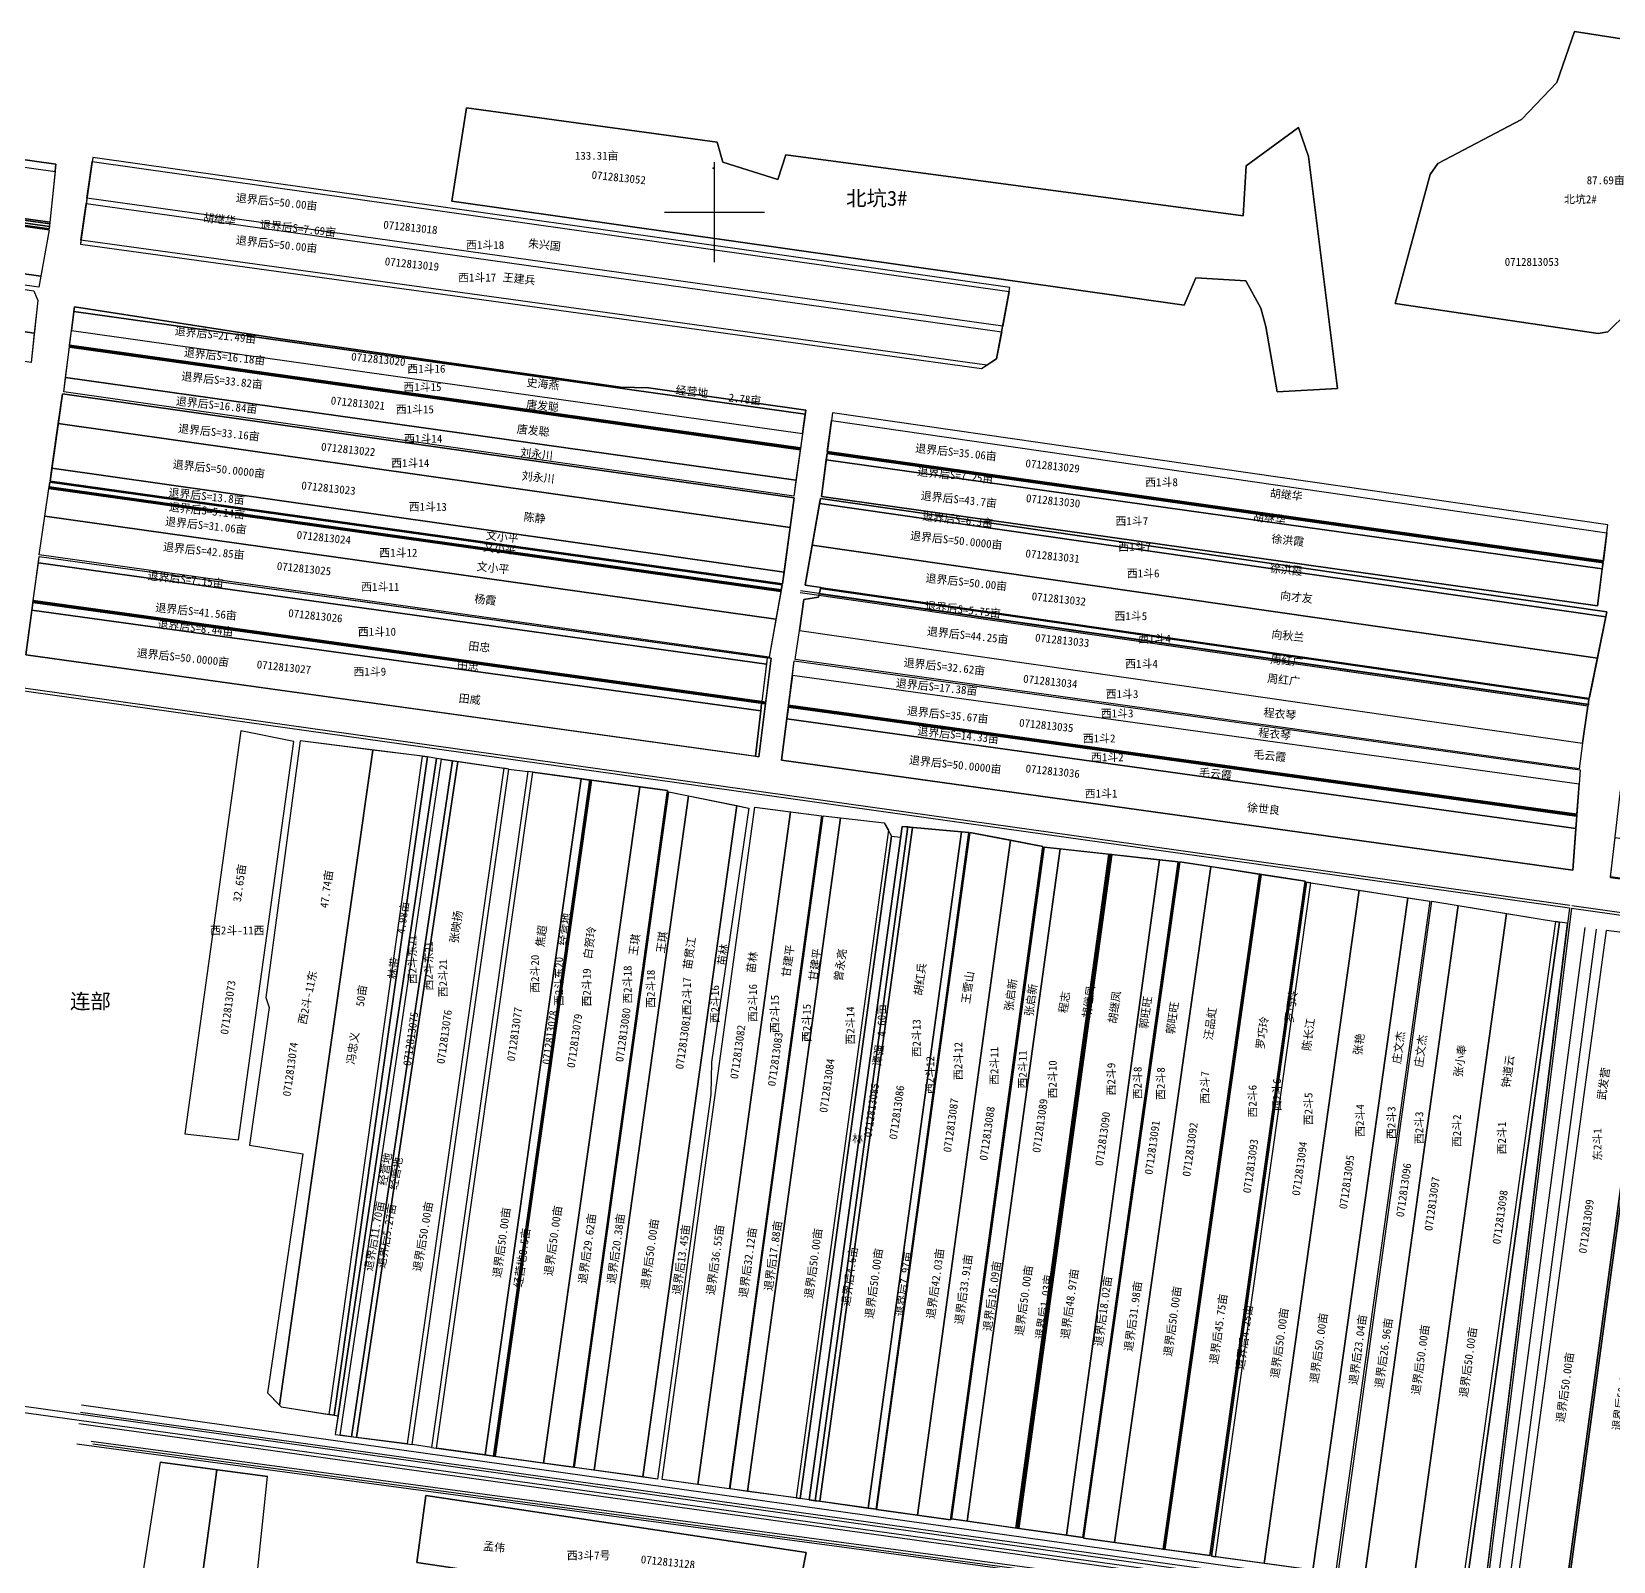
# Model space of a CAD drawing. Extents: x 543653 to 548975, y 4994564 to 5000110.
# Drawn here: x 545317 to 546898, y 4996652 to 4998180 of the extents above; entities that cross this region are included whole.
import ezdxf
from ezdxf.enums import TextEntityAlignment as Align

# ---------------------------------------------------------------- set-up
doc = ezdxf.new("R2010")
doc.units = 0
doc.header["$LTSCALE"] = 10
doc.header["$PDSIZE"] = 0.2
doc.layers.get('0').update_dxf_attribs({"linetype": 'CONTINUOUS'})
for name, color, linetype in [('2019-4-5', 7, 'CONTINUOUS'), ('2020.3.30画地', 7, 'CONTINUOUS'), ('2021', 7, 'CONTINUOUS'), ('2022年', 5, 'CONTINUOUS'), ('TK', 7, 'CONTINUOUS'), ('ZDH', 1, 'CONTINUOUS'), ('出水桩', 2, 'CONTINUOUS'), ('地块名称', 7, 'CONTINUOUS'), ('地物扣减', 3, 'CONTINUOUS'), ('地籍号', 1, 'CONTINUOUS'), ('测地框', 7, 'CONTINUOUS'), ('经营地', 6, 'CONTINUOUS'), ('路林渠', 7, 'CONTINUOUS'), ('身份地', 1, 'CONTINUOUS'), ('退界后面积', 1, 'CONTINUOUS'), ('遮阴地地块', 5, 'CONTINUOUS'), ('长期合同', 6, 'CONTINUOUS')]:
    doc.layers.add(name, color=color, linetype=linetype)
doc.layers.add('承包户', color=7, linetype='CONTINUOUS', plot=False)
doc.styles.add('宋体', font='')
doc.styles.get('宋体').set_extended_font_data('SimSun')

msp = doc.modelspace()

# ---------------------------------------------------------------- linework, layer by layer
at = {"color": 1, "linetype": 'Continuous', "flags": 128}
msp.add_lwpolyline([(546097.7, 4997667.5), (546882.6, 4997554.4), (546874.5, 4997515.1), (546874.4, 4997514.6), (546874, 4997513.8), (546873.9, 4997513.2), (546105.9, 4997623.7), (546106.2, 4997625), (546090.5, 4997627.3), (546090.6, 4997627.8)], close=True, dxfattribs=at)
at = {"layer": '2019-4-5', "color": 3, "linetype": 'Continuous', "flags": 128}
for points in [[(544668.7, 4997976.4), (545320, 4997879.2), (545316.9, 4997849.8), (544667.2, 4997946.8), (544665.8, 4997951.5)], [(545351.3, 4997835), (546081.4, 4997732.3), (546079.2, 4997716.4), (545349.5, 4997820.7)], [(545348.2, 4997818.5), (546079.5, 4997714.7), (546075.5, 4997685), (545344.1, 4997788.8)], [(545344.1, 4997788.8), (546075.5, 4997685), (546069.6, 4997640.3), (545337.8, 4997744.2)]]:
    msp.add_lwpolyline(points, close=True, dxfattribs=at)
at = {"layer": '2020.3.30画地', "color": 1, "linetype": 'Continuous', "flags": 128}
for points in [[(545933.9, 4997824.6), (545906, 4997825.1), (545566.2, 4997873.7), (545360.3, 4997905.6), (545359.7, 4997901), (546090.7, 4997798.3), (546091.3, 4997802.4)], [(545359.7, 4997901), (545357.3, 4997881.8), (546088, 4997779), (546090.7, 4997798.3)], [(545553.3, 4996736.7), (545446, 4996751.2), (545426.4, 4996625.5), (545369.6, 4996632), (545346.1, 4996481.1), (545388.5, 4996473.1), (545391.1, 4996360.3), (545444.5, 4996351.9), (545515.3, 4996340.7), (545612.2, 4996325.4), (545646.7, 4996577.7), (545549.9, 4996588.9), (545538.2, 4996594), (545538.1, 4996594)], [(545502.7, 4996743.5), (545446, 4996751.2), (545426.4, 4996625.5), (545369.6, 4996632), (545346.1, 4996481.1), (545388.5, 4996473.1), (545391.1, 4996360.3), (545449, 4996351.2)], [(545646.7, 4996577.7), (545549.9, 4996588.9), (545538.2, 4996594), (545538.1, 4996594), (545553.3, 4996736.7), (545502.7, 4996743.5), (545449, 4996351.2), (545515.3, 4996340.7), (545612.2, 4996325.4)]]:
    msp.add_lwpolyline(points, close=True, dxfattribs=at)
at = {"layer": '2020.3.30画地', "color": 3, "linetype": 'Continuous', "flags": 128}
for points in [[(545708.2, 4997456.4), (545658.4, 4997462.7), (545565.3, 4996808), (545566.9, 4996806.4), (545614.7, 4996798.8)], [(545925.4, 4997425.9), (545952.9, 4997422.2), (545859, 4996746), (545829.2, 4996750.2)]]:
    msp.add_lwpolyline(points, close=True, dxfattribs=at)
for points, elevation in [([(545954.5, 4997420.9), (545974.1, 4997416.9), (545879.8, 4996743.1), (545860.1, 4996745.9)], 279.7), ([(546596, 4997330.1), (546644.5, 4997322.6), (546549.5, 4996649.9), (546500.9, 4996656.5)], 279.4)]:
    msp.add_lwpolyline(points, close=True, dxfattribs=dict(at, elevation=elevation))
at = {"layer": '2020.3.30画地', "color": 1, "linetype": 'Continuous', "flags": 128}
for points in [[(545446, 4996751.2), (545426.4, 4996625.5)], [(545446, 4996751.2), (545426.4, 4996625.5)], [(545446, 4996751.2), (545553.3, 4996736.7)]]:
    msp.add_lwpolyline(points, dxfattribs=at)
at = {"layer": '2021', "color": 5, "linetype": 'Continuous', "flags": 128}
msp.add_lwpolyline([(546197.9, 4997385.4), (546193.4, 4997385.8), (546100.7, 4996712.6), (546105.2, 4996712)], close=True, dxfattribs=at)
at = {"layer": '2021', "color": 1, "linetype": 'Continuous', "flags": 128}
for points in [[(546444.9, 4997353.1), (546463.6, 4997351.1), (546368.1, 4996675.8), (546351.8, 4996678.2)], [(546465.2, 4997351.1), (546496.1, 4997346.3), (546399.9, 4996671), (546369, 4996675.3)]]:
    msp.add_lwpolyline(points, close=True, dxfattribs=at)
at = {"layer": '2021', "color": 1, "linetype": 'Continuous', "elevation": 278.9, "flags": 128}
msp.add_lwpolyline([(546791.8, 4997299.4), (546840.6, 4997291.4), (546746.6, 4996620.8), (546698.3, 4996628.3)], close=True, dxfattribs=at)
at = {"layer": '2022年', "color": 4, "linetype": 'Continuous', "flags": 128}
for points in [[(546077.9, 4997537.3), (546074.1, 4997507.6), (546862, 4997398.6), (546864.2, 4997428.5)], [(546073.9, 4997505.6), (546072.4, 4997494), (546861, 4997384.3), (546861.9, 4997396.6)], [(545877, 4997432.5), (545925.4, 4997425.9), (545829.2, 4996750.2), (545780.9, 4996756.9)], [(546900.2, 4997375.2), (547735.4, 4997260), (547730.6, 4997220.7), (546895.7, 4997335.9)], [(546546.4, 4997338.4), (546590.3, 4997331.6), (546495, 4996657.8), (546450.3, 4996664)], [(546596, 4997330.1), (546591.9, 4997330.7), (546496.8, 4996657.1), (546500.9, 4996656.5)]]:
    msp.add_lwpolyline(points, close=True, dxfattribs=at)
at = {"layer": 'TK', "color": 7, "linetype": 'Continuous'}
for p, q in [((546000, 4997950), (546000, 4998050)), ((545950, 4998000), (546050, 4998000))]:
    msp.add_line(p, q, dxfattribs=at)
at = {"layer": 'ZDH', "color": 7, "linetype": 'Continuous'}
msp.add_point((545998.7, 4998044.1), dxfattribs=at)
at = {"layer": '出水桩', "color": 2, "linetype": 'Continuous'}
for p, q in [((546873.8, 4997506.4), (546085.6, 4997619.8)), ((546874.2, 4997508.2), (546086, 4997621.6))]:
    msp.add_line(p, q, dxfattribs=at)
at = {"layer": '出水桩', "color": 2, "linetype": 'Continuous', "flags": 128}
for points in [[(544683, 4998080.3), (544682.6, 4998077.5), (545335.2, 4997985.7), (545335.5, 4997988.4)], [(545355.3, 4997866.3), (545355.2, 4997865.3), (546085.7, 4997762.6), (546085.8, 4997763.6)], [(545355.4, 4997867.3), (545355.3, 4997866.3), (546085.8, 4997763.6), (546086, 4997764.6)], [(546112.7, 4997759.8), (546112.6, 4997758.8), (546888.2, 4997649.8), (546888.3, 4997650.7)], [(546112.8, 4997760.8), (546112.7, 4997759.8), (546888.3, 4997650.7), (546888.5, 4997651.7)], [(546074, 4997506.6), (546073.9, 4997505.6), (546861.9, 4997396.6), (546861.9, 4997397.6)], [(546074.1, 4997507.6), (546074, 4997506.6), (546861.9, 4997397.6), (546862, 4997398.6)], [(545876, 4997432.6), (545875, 4997432.7), (545778.9, 4996757.2), (545779.9, 4996757.1)], [(545877, 4997432.5), (545876, 4997432.6), (545779.9, 4996757.1), (545780.9, 4996756.9)], [(546396.2, 4997358.4), (546395.2, 4997358.6), (546302.3, 4996685.2), (546303.3, 4996685)], [(546397.2, 4997358.3), (546396.2, 4997358.4), (546303.3, 4996685), (546304.3, 4996684.9)], [(546545.4, 4997338.6), (546544.4, 4997338.7), (546448.3, 4996664.3), (546449.3, 4996664.2)], [(546546.4, 4997338.4), (546545.4, 4997338.6), (546449.3, 4996664.2), (546450.3, 4996664)], [(546895.7, 4997335.9), (546895.6, 4997335.4), (547730.6, 4997220.2), (547730.6, 4997220.7)], [(546942, 4997276.1), (546940.1, 4997276.3), (546848.7, 4996605.4), (546850.7, 4996605.1)]]:
    msp.add_lwpolyline(points, close=True, dxfattribs=at)
for points, elevation in [([(544682.6, 4998077.5), (545335.2, 4997985.7)], 279.9), ([(544683, 4998080.3), (545335.5, 4997988.4)], 279.9), ([(545875, 4997432.8), (545778.9, 4996757.2)], 279.6), ([(545876, 4997432.6), (545779.9, 4996757.1)], 279.6), ([(545877, 4997432.5), (545780.9, 4996756.9)], 279.6), ([(546395.2, 4997358.6), (546302.3, 4996685.2)], 279.3), ([(546396.2, 4997358.4), (546303.3, 4996685)], 279.3), ([(546397.2, 4997358.3), (546304.3, 4996684.9)], 279.3), ([(546544.4, 4997338.7), (546448.3, 4996664.3)], 279.3), ([(546545.4, 4997338.6), (546449.3, 4996664.2)], 279.3), ([(546546.4, 4997338.4), (546450.3, 4996664)], 279.3), ([(546940.1, 4997276.3), (546848.7, 4996605.4)], 279.1), ([(546942, 4997276), (546850.7, 4996605.1)], 279.1)]:
    msp.add_lwpolyline(points, dxfattribs=dict(at, elevation=elevation))
for points in [[(545355.2, 4997865.3), (546085.7, 4997762.6)], [(545355.3, 4997866.3), (546085.8, 4997763.6)], [(545355.4, 4997867.3), (546086, 4997764.6)], [(546112.7, 4997759.8), (546888.3, 4997650.7)], [(546112.9, 4997760.8), (546888.5, 4997651.7)], [(546112.6, 4997758.8), (546888.2, 4997649.8)], [(545334.7, 4997724), (546066.4, 4997621.1)], [(545334.8, 4997725), (546066.5, 4997622.1)], [(545334.9, 4997726), (546066.7, 4997623.1)], [(545318.8, 4997610), (546051, 4997508.8)], [(545318.9, 4997611), (546051.1, 4997509.8)], [(545319.1, 4997612), (546051.2, 4997510.7)], [(546074, 4997506.6), (546861.9, 4997397.6)], [(546074.1, 4997507.6), (546862, 4997398.6)], [(546073.9, 4997505.6), (546861.8, 4997396.7)]]:
    msp.add_lwpolyline(points, dxfattribs=at)
at = {"layer": '地物扣减', "color": 3, "linetype": 'Continuous', "flags": 128}
for points in [[(544690.6, 4998139.6), (544689.7, 4998132.2), (545340.9, 4998040.6), (545341.6, 4998048)], [(545378.5, 4998054.7), (545377.9, 4998050.8), (546294.6, 4997920.7), (546295.3, 4997924.7)], [(545366.7, 4997972), (545366.2, 4997968), (546267, 4997843.9), (546272.2, 4997847.2)], [(546118, 4997799.7), (546116.9, 4997791.9), (546892.1, 4997679.8), (546893.1, 4997687.6)], [(546056.7, 4997554.3), (546052.7, 4997554.9), (546047.3, 4997511.3), (546051.2, 4997510.7)], [(546051, 4997508.8), (546047, 4997509.3), (546046.2, 4997501.7), (546041.1, 4997456.4), (546044.4, 4997456)], [(545727, 4997453.6), (545722, 4997454.3), (545623.7, 4996797.4), (545620.9, 4996778.6), (545625.9, 4996778)], [(545794.6, 4997443.7), (545789.6, 4997444.4), (545692.9, 4996769.5), (545697.8, 4996768.9)], [(545818.3, 4997440.4), (545813.4, 4997441.1), (545717.3, 4996765.8), (545722.3, 4996765.1)], [(546844.6, 4997290.7), (546840.6, 4997291.4), (546746.6, 4996620.8), (546750.6, 4996620.2)]]:
    msp.add_lwpolyline(points, close=True, dxfattribs=at)
at = {"layer": '地物扣减', "color": 1, "linetype": 'Continuous', "flags": 128}
for points in [[(546177.1, 4997376.7), (546173.8, 4997382.5), (546081.8, 4996715.4), (546085.7, 4996714.8)], [(546193.4, 4997385.8), (546187.5, 4997386.3), (546094.8, 4996713.4), (546100.7, 4996712.6)]]:
    msp.add_lwpolyline(points, close=True, dxfattribs=at)
at = {"layer": '测地框', "color": 7, "linetype": 'Continuous', "flags": 128}
for points, elevation in [([(546859.5, 4998180.5), (546941, 4998168.1), (546965.5, 4998058.6), (546978.9, 4998058.9), (546965.6, 4997946.2), (546948.3, 4997948.9), (546937.6, 4997915.2), (546912.5, 4997900), (546893, 4997880.5), (546883.3, 4997878.8), (546680.5, 4997909), (546715.3, 4998037.7), (546723.2, 4998048.7), (546806.8, 4998092.7), (546842, 4998129.8)], 281), ([(544690.6, 4998139.6), (545341.6, 4998048), (545335, 4997983.4), (544682.3, 4998075.3)], 279.9), ([(545737.4, 4998011.1), (545752.1, 4998104.3), (546002.7, 4998070.1), (546008.4, 4998049.9), (546063.4, 4998032.9), (546071.4, 4998057.3), (546528.4, 4997996.6), (546531.3, 4998046.3), (546583.8, 4998084.8), (546593.9, 4998055.6), (546622.9, 4997823.9), (546562.6, 4997820.6), (546551.2, 4997885.8), (546546.2, 4997904.1), (546531.1, 4997931.5), (546481.3, 4997934.5), (546469.4, 4997907.1)], 280.5), ([(544683.6, 4998073.7), (545335, 4997982.5), (545324.6, 4997925.1), (545053.6, 4997963.2), (545044.7, 4997966.6), (544683.1, 4998017.1)], 279.9), ([(545378.5, 4998054.7), (545366.2, 4997968), (546267, 4997843.9), (546282, 4997853.5), (546295.3, 4997924.7)], 280.3), ([(544685, 4998014.5), (545319.6, 4997921.6), (545323.5, 4997911.9), (545316.9, 4997849.8), (544667.2, 4997946.8), (544665.8, 4997951.5), (544671.5, 4998000.2), (544684.4, 4998007.9)], 279.8), ([(545360.3, 4997905.6), (545566.2, 4997873.7), (545906, 4997825.1), (545933.9, 4997824.6), (546091.3, 4997802.4), (546079.2, 4997716.4), (545349.5, 4997820.7)], 280.1), ([(545348.2, 4997818.5), (545336, 4997731.2), (546068.1, 4997628.6), (546079.5, 4997714.7)], 279.9), ([(546118, 4997799.7), (546107, 4997715.9), (546882.6, 4997606.6), (546893.1, 4997687.6)], 280.4), ([(545335.6, 4997730.4), (546067.5, 4997627.9), (546054.6, 4997555.6), (545324.9, 4997657.6)], 280), ([(546106, 4997714.1), (546090.5, 4997627.3), (546874.4, 4997514.6), (546892.1, 4997600.8)], 280.3), ([(545325.1, 4997656), (546056.7, 4997554.3), (546044.4, 4997456), (545311.7, 4997557.8)], 279.8), ([(546079.7, 4997551.9), (546865.2, 4997443), (546858, 4997342.5), (546067.1, 4997452.5)], 280.3), ([(545579.5, 4997471.1), (545526.7, 4997481.9), (545470.5, 4997079.1), (545524.2, 4997073.3)], 279.7), ([(545713.2, 4997455.8), (545585.8, 4997472), (545551.5, 4997215.3), (545555, 4997205.5), (545535.3, 4997068), (545588.4, 4997059.3), (545553.1, 4996820.4), (545566.9, 4996806.4), (545619.7, 4996798)], 279.7), ([(545794.6, 4997443.7), (545722, 4997454.3), (545620.9, 4996778.6), (545697.8, 4996768.9)], 279.7), ([(545952.9, 4997422.2), (545813.4, 4997441.1), (545717.3, 4996765.8), (545859, 4996746)], 279.6), ([(545954.5, 4997420.9), (546034.4, 4997404.6), (545997.1, 4997150.8), (545996.3, 4997118.5), (545943.2, 4996734.2), (545860.1, 4996745.9)], 279.7), ([(546895.6, 4997335.4), (546905.6, 4997422.2), (547741.1, 4997307), (547730.6, 4997220.2)], 279.4), ([(546040.3, 4997405.6), (546107.1, 4997396.9), (546014.7, 4996724.3), (545947.8, 4996733.9)], 279.7), ([(546108.7, 4997396.8), (546169.7, 4997389.8), (546177.1, 4997376.7), (546085.7, 4996714.8), (546015.6, 4996724.3)], 279.6), ([(546187.5, 4997386.3), (546254.4, 4997380.4), (546161.5, 4996704), (546094.8, 4996713.4)], 279.4), ([(546255.4, 4997380.4), (546328.3, 4997366.3), (546235.9, 4996693.5), (546162.1, 4996703.9)], 278.9), ([(546463.6, 4997351.1), (546329.7, 4997365.7), (546237, 4996694.4), (546368.1, 4996675.8)], 279.3), ([(546590.3, 4997331.6), (546465.2, 4997351.1), (546369, 4996675.3), (546495, 4996657.8)], 279.3), ([(546715.2, 4997311.7), (546620.8, 4996640.1), (546496.8, 4996657.1), (546591.9, 4997330.7)], 279.4), ([(546750.6, 4996620.2), (546623.5, 4996640), (546717.1, 4997311.8), (546844.6, 4997290.7)], 278.9), ([(546800, 4996612.1), (546930.5, 4996594), (547021.7, 4997270.4), (546952.9, 4997274.7), (546891.2, 4997282.5)], 279.1), ([(546091.8, 4996661), (546078.5, 4996594.9), (545702.6, 4996650.9), (545711.6, 4996717.9)], 278.8)]:
    msp.add_lwpolyline(points, close=True, dxfattribs=dict(at, elevation=elevation))
at = {"layer": '测地框', "color": 1, "linetype": 'Continuous', "flags": 128}
for points in [[(545334.7, 4997724), (545335, 4997726), (546066.7, 4997623.1), (546066.5, 4997622.1), (546066.4, 4997621.1), (545334.7, 4997724)], [(546104.4, 4997617.1), (546104.8, 4997618.9), (546873.2, 4997508.3), (546873, 4997506.5)], [(545318.8, 4997610), (545319.1, 4997612), (546047.3, 4997511.3), (546047, 4997509.3), (545318.8, 4997610)]]:
    msp.add_lwpolyline(points, close=True, dxfattribs=at)
at = {"layer": '测地框', "color": 7, "linetype": 'Continuous', "flags": 128}
msp.add_lwpolyline([(546080.6, 4997553.2), (546084.9, 4997582.2), (546089.4, 4997613.1), (546104.1, 4997615.5), (546104.4, 4997617.1), (546104.8, 4997618.9), (546105.9, 4997623.7), (546106.2, 4997625), (546874.4, 4997514.6), (546874, 4997513.8), (546873.9, 4997513.2), (546873.2, 4997508.3), (546873, 4997506.5), (546867.8, 4997469.5), (546864.2, 4997444)], close=True, dxfattribs=at)
for points, elevation in [([(546254.4, 4997380.4), (546187.5, 4997386.3), (546094.8, 4996713.4)], 279.6), ([(546235.9, 4996693.5), (546328.3, 4997366.3), (546255.4, 4997380.4), (546162.1, 4996703.9)], 278.9)]:
    msp.add_lwpolyline(points, dxfattribs=dict(at, elevation=elevation))
at = {"layer": '经营地', "color": 5, "linetype": 'Continuous', "flags": 128}
for points in [[(545579.5, 4997471.1), (545526.7, 4997481.9), (545470.5, 4997079.1), (545524.2, 4997073.3)], [(545713.2, 4997455.8), (545585.8, 4997472), (545551.5, 4997215.3), (545555, 4997205.5), (545535.3, 4997068), (545588.4, 4997059.3), (545553.1, 4996820.4), (545566.9, 4996806.4), (545619.7, 4996798)]]:
    msp.add_lwpolyline(points, close=True, dxfattribs=at)
at = {"layer": '经营地', "color": 1, "linetype": 'Continuous', "flags": 128}
for points in [[(545658.4, 4997462.7), (545585.8, 4997472), (545551.5, 4997215.3), (545555, 4997205.5), (545535.3, 4997068), (545588.4, 4997059.3), (545553.1, 4996820.4), (545565.3, 4996808)], [(545866.8, 4997433.9), (545875, 4997432.7), (545778.9, 4996757.2), (545770.7, 4996758.4)]]:
    msp.add_lwpolyline(points, close=True, dxfattribs=at)
at = {"layer": '经营地', "color": 6, "linetype": 'Continuous', "flags": 128}
for points in [[(545727, 4997453.6), (545738.3, 4997451.9), (545637.2, 4996776.5), (545625.9, 4996778)], [(545738.3, 4997451.9), (545743.3, 4997451.2), (545642.3, 4996775.9), (545637.2, 4996776.5)]]:
    msp.add_lwpolyline(points, close=True, dxfattribs=at)
at = {"layer": '经营地', "color": 5, "linetype": 'Continuous', "elevation": 280.2, "flags": 128}
msp.add_lwpolyline([(546856.5, 4997304.6), (547710.6, 4997184.7)], dxfattribs=at)
at = {"layer": '路林渠', "color": 4, "linetype": 'Continuous', "flags": 128}
for points, elevation in [([(544232.2, 4997673.1), (546854.6, 4997304.9)], 280.2), ([(544232.7, 4997675.9), (546855, 4997307.6)], 280.1), ([(546854.6, 4997304.9), (546767.1, 4996600.5)], 280.8), ([(546856.5, 4997304.6), (546769, 4996600.1)], 280.8), ([(546856.9, 4997307.4), (547710.9, 4997187.5)], 280.1), ([(546765.2, 4996584.8), (545376.8, 4996771.8)], 280), ([(546763.9, 4996582.4), (545378.5, 4996769)], 279.9)]:
    msp.add_lwpolyline(points, dxfattribs=dict(at, elevation=elevation))
at = {"layer": '路林渠', "linetype": 'Continuous', "flags": 128}
for points, elevation in [([(545722, 4997454.3), (545713.2, 4997455.8), (545619.7, 4996798), (545623.7, 4996797.4)], 279.7), ([(546177.1, 4997376.7), (546186, 4997375.5), (546094.8, 4996713.4), (546085.7, 4996714.8)], 279.6), ([(546852.7, 4997289.7), (546844.6, 4997290.7), (546750.6, 4996620.2), (546769.3, 4996617.9)], 278.9)]:
    msp.add_lwpolyline(points, close=True, dxfattribs=dict(at, elevation=elevation))
at = {"layer": '路林渠', "color": 3, "linetype": 'Continuous', "elevation": 279.7, "flags": 128}
msp.add_lwpolyline([(545794.6, 4997443.7), (545813.4, 4997441.1), (545717.3, 4996765.8), (545697.8, 4996768.9)], close=True, dxfattribs=at)
at = {"layer": '路林渠', "color": 3, "linetype": 'Continuous', "flags": 128}
for points, elevation in [([(546870, 4997285.4), (546780.7, 4996615.2)], 280.3), ([(546881.4, 4997283.8), (546792, 4996613.1)], 280.8), ([(546752, 4996607.8), (545366.2, 4996800.8)], 279.4), ([(545367.4, 4996808.4), (546752.5, 4996614)], 278.4), ([(545364.6, 4996789.9), (546745.6, 4996597.5)], 278.6), ([(546745.6, 4996582.8), (545362.5, 4996769)], 279)]:
    msp.add_lwpolyline(points, dxfattribs=dict(at, elevation=elevation))
at = {"layer": '路林渠', "color": 5, "linetype": 'Continuous', "flags": 128}
for points, elevation in [([(546740.1, 4996601.6), (544418.4, 4996924.4)], 280.5), ([(544419, 4996932.4), (546740.8, 4996606)], 279.2)]:
    msp.add_lwpolyline(points, dxfattribs=dict(at, elevation=elevation))
at = {"layer": '身份地', "color": 1, "linetype": 'Continuous', "flags": 128}
for points in [[(544689.7, 4998132.2), (545340.9, 4998040.6), (545335.6, 4997990.2), (544683.2, 4998081.9)], [(544682.6, 4998077.5), (544682.3, 4998075.3), (545335, 4997983.4), (545335.2, 4997985.7)], [(544683.2, 4998081.9), (545335.6, 4997990.2), (545335.5, 4997988.4), (544683, 4998080.3)], [(544683.6, 4998073.7), (545335, 4997982.5), (545326.6, 4997936.3), (544683.2, 4998026.3)], [(544685, 4998014.5), (545319.6, 4997921.6), (545323.5, 4997911.9), (545320, 4997879.2), (544668.7, 4997976.4), (544671.5, 4998000.2), (544684.4, 4998007.9)], [(544683.2, 4998026.3), (545326.6, 4997936.3), (545324.6, 4997925.1), (545053.6, 4997963.2), (545044.7, 4997966.6), (544683.1, 4998017.1)], [(545372.7, 4998014.2), (545372, 4998008.7), (546287.1, 4997880.7), (546288.1, 4997886.2)], [(545357.3, 4997881.8), (546088, 4997779), (546086, 4997764.6), (545355.4, 4997867.3)], [(545355.2, 4997865.3), (546085.7, 4997762.6), (546081.4, 4997732.3), (545351.3, 4997835)], [(546116.9, 4997791.9), (546892.1, 4997679.8), (546888.5, 4997651.7), (546112.8, 4997760.8)], [(545337.8, 4997744.2), (546069.6, 4997640.3), (546068.1, 4997628.6), (545336, 4997731.2)], [(546111.8, 4997752.7), (546887.4, 4997643.6), (546882.6, 4997606.6), (546107, 4997715.9)], [(546112.6, 4997758.8), (546888.2, 4997649.8), (546887.4, 4997643.6), (546111.8, 4997752.7)], [(545335.6, 4997730.4), (545335, 4997726), (546066.7, 4997623.1), (546067.5, 4997627.9)], [(545334.7, 4997724), (546066.3, 4997621.1), (546061.4, 4997593.5), (545330.6, 4997696.3)], [(546105, 4997708.9), (546106, 4997714.1), (546892.1, 4997600.8), (546891, 4997595.6)], [(546105, 4997708.9), (546891, 4997595.6), (546882.6, 4997554.4), (546097.7, 4997667.5)], [(545330.6, 4997696.3), (546061.4, 4997593.5), (546054.6, 4997555.6), (545324.9, 4997657.6)], [(545324.2, 4997649.6), (546051.9, 4997548.4), (546047.3, 4997511.3), (545319.1, 4997612)], [(545325.1, 4997656), (546052.7, 4997554.9), (546051.9, 4997548.4), (545324.2, 4997649.6)], [(546105.9, 4997623.7), (546104.8, 4997618.9), (546873.2, 4997508.3), (546873.9, 4997513.2)], [(546046.2, 4997501.7), (545317.8, 4997602.4), (545311.7, 4997557.8), (546041.1, 4997456.4)], [(546047, 4997509.3), (545318.8, 4997610), (545317.8, 4997602.4), (546046.2, 4997501.7)], [(546104.4, 4997617.1), (546104.1, 4997615.5), (546089.4, 4997613.1), (546084.9, 4997582.2), (546867.8, 4997469.5), (546873, 4997506.5)], [(546084.9, 4997582.2), (546867.8, 4997469.5), (546864.2, 4997444), (546080.6, 4997553.2)], [(546077.9, 4997537.3), (546079.7, 4997551.9), (546865.2, 4997443), (546864.2, 4997428.5)], [(546861, 4997384.3), (546072.4, 4997494), (546067.1, 4997452.5), (546858, 4997342.5)], [(545743.3, 4997451.2), (545789.6, 4997444.4), (545692.9, 4996769.5), (545642.3, 4996775.9)], [(545818.3, 4997440.4), (545866.8, 4997433.9), (545770.7, 4996758.4), (545722.3, 4996765.1)], [(546246.8, 4997381.1), (546197.9, 4997385.4), (546105.2, 4996712), (546153.7, 4996705.1)], [(546254.4, 4997380.4), (546246.8, 4997381.1), (546153.7, 4996705.1), (546161.5, 4996704)], [(546295.8, 4997372.6), (546255.4, 4997380.4), (546162.1, 4996703.9), (546202.8, 4996698.2)], [(546328.3, 4997366.3), (546295.8, 4997372.6), (546202.8, 4996698.2), (546235.9, 4996693.5)], [(546237, 4996694.4), (546329.7, 4997365.7), (546345.4, 4997364), (546252.7, 4996692.2)], [(546345.4, 4997364), (546394.2, 4997358.7), (546301.3, 4996685.3), (546252.7, 4996692.2)], [(546301.3, 4996685.3), (546394.2, 4997358.7), (546395.2, 4997358.6), (546302.3, 4996685.2)], [(546397.2, 4997358.3), (546444.9, 4997353.1), (546351.8, 4996678.2), (546304.3, 4996684.9)], [(546496.1, 4997346.3), (546546.4, 4997338.4), (546450.3, 4996664), (546399.9, 4996671)], [(546940.1, 4997276.3), (546891.2, 4997282.5), (546800, 4996612.1), (546848.7, 4996605.4)], [(546990.7, 4997272.3), (546952.9, 4997274.7), (546942, 4997276.1), (546850.7, 4996605.1), (546899.8, 4996598.2)], [(546091.8, 4996661), (545711.6, 4996717.9), (545702.6, 4996650.9), (546078.5, 4996594.9)]]:
    msp.add_lwpolyline(points, close=True, dxfattribs=at)
for points, elevation in [([(545377.9, 4998050.8), (546294.6, 4997920.7), (546288.1, 4997886.2), (545372.7, 4998014.2)], 280.3), ([(545372, 4998008.7), (546287.1, 4997880.7), (546282, 4997853.5), (546272.2, 4997847.2), (545366.7, 4997972)], 280.3), ([(545974.1, 4997416.9), (546022.3, 4997407.1), (545928.4, 4996736.3), (545879.8, 4996743.1)], 279.7), ([(546022.3, 4997407.1), (546034.4, 4997404.6), (545997.1, 4997150.8), (545996.3, 4997118.5), (545943.2, 4996734.2), (545928.4, 4996736.3)], 279.7), ([(546040.3, 4997405.6), (546075.9, 4997401), (545983.4, 4996728.8), (545947.8, 4996733.9)], 279.7), ([(546075.9, 4997401), (546107.1, 4997396.9), (546014.7, 4996724.3), (545983.4, 4996728.8)], 279.7), ([(546108.7, 4997396.8), (546126.1, 4997394.8), (546033, 4996721.9), (546015.6, 4996724.3)], 279.6), ([(546126.1, 4997394.8), (546169.7, 4997389.8), (546173.8, 4997382.5), (546081.8, 4996715.4), (546033, 4996721.9)], 279.6)]:
    msp.add_lwpolyline(points, close=True, dxfattribs=dict(at, elevation=elevation))
at = {"layer": '身份地', "linetype": 'Continuous', "flags": 128}
for points, elevation in [([(546644.5, 4997322.6), (546693, 4997315.1), (546598.1, 4996643.2), (546549.5, 4996649.9)], 279.4), ([(546693, 4997315.1), (546715.2, 4997311.7), (546620.8, 4996640.1), (546598.1, 4996643.2)], 279.4), ([(546717.1, 4997311.8), (546743.2, 4997307.4), (546649.7, 4996635.9), (546623.5, 4996640)], 278.9), ([(546743.2, 4997307.4), (546791.8, 4997299.4), (546698.3, 4996628.3), (546649.7, 4996635.9)], 278.9)]:
    msp.add_lwpolyline(points, close=True, dxfattribs=dict(at, elevation=elevation))
at = {"layer": '遮阴地地块', "color": 1, "linetype": 'Continuous', "flags": 128}
msp.add_lwpolyline([(545708.2, 4997456.4), (545713.2, 4997455.8), (545619.7, 4996798), (545614.7, 4996798.8)], close=True, dxfattribs=at)
at = {"layer": '长期合同', "color": 6, "linetype": 'Continuous', "flags": 128}
for points in [[(546978.9, 4998058.9), (546965.5, 4998058.6), (546941, 4998168.1), (546859.5, 4998180.5), (546842, 4998129.8), (546806.8, 4998092.7), (546723.2, 4998048.7), (546715.3, 4998037.7), (546680.5, 4997909), (546883.3, 4997878.8), (546893, 4997880.5), (546912.5, 4997900), (546937.6, 4997915.2), (546948.3, 4997948.9), (546965.6, 4997946.2)], [(546002.7, 4998070.1), (545752.1, 4998104.3), (545737.4, 4998011.1), (546469.4, 4997907.1), (546481.3, 4997934.5), (546531.1, 4997931.5), (546546.2, 4997904.1), (546551.2, 4997885.8), (546562.6, 4997820.6), (546622.9, 4997823.9), (546593.9, 4998055.6), (546583.8, 4998084.8), (546531.3, 4998046.3), (546528.4, 4997996.6), (546071.4, 4998057.3), (546063.4, 4998032.9), (546008.4, 4998049.9)]]:
    msp.add_lwpolyline(points, close=True, dxfattribs=at)

# ---------------------------------------------------------------- texts
at = {"layer": '2019-4-5', "color": 3, "linetype": 'Continuous', "style": '宋体'}
for s, rotation, p in [('退界后S=16.84亩', 354, (545502.4, 4997807.5)), ('退界后S=33.16亩', 354, (545504.7, 4997780.2)), ('刘永川', 354, (545822.2, 4997758.7)), ('退界后S=50.0000亩', 354, (545504.7, 4997743.8)), ('刘永川', 354, (545823.8, 4997735.4)), ('陈静', 354, (545820.3, 4997695)), ('退界后45.75亩', 82, (546503.6, 4996884.3)), ('退界后4.25亩', 82, (546529.4, 4996876))]:
    msp.add_text(s, height=8, rotation=rotation, dxfattribs=at).set_placement(p, align=Align.MIDDLE)
for s, p in [('西1斗14', (545689.8, 4997769.7, 279.7)), ('西1斗14', (545676.8, 4997745.4, 279.7)), ('西1斗13', (545694.3, 4997701.7, 279.7))]:
    msp.add_text(s, height=8, dxfattribs=at).set_placement(p)
for p in [(546541.8, 4997095.4, 278.8), (546566.2, 4997101.8, 278.8)]:
    msp.add_text('西2斗6', height=8, rotation=90, dxfattribs=at).set_placement(p)
at = {"layer": '2020.3.30画地', "color": 3, "linetype": 'Continuous', "style": '宋体'}
for s, p in [('王琪', (545919.8, 4997268.1)), ('王琪', (545947.2, 4997270.6)), ('50亩', (545646.7, 4997217.2)), ('陈长江', (546593.5, 4997178.5)), ('冯忠义', (545638.2, 4997164.9))]:
    msp.add_text(s, height=8, rotation=82, dxfattribs=at).set_placement(p, align=Align.MIDDLE)
at = {"layer": '2021', "color": 5, "linetype": 'Continuous', "style": '宋体'}
msp.add_text('4.60亩', height=8, rotation=90, dxfattribs=at).set_placement((546171, 4997176.3, 278.8))
at = {"layer": '2021', "color": 1, "linetype": 'Continuous', "style": '宋体'}
for s, p in [('郭旺旺', (546430.7, 4997200.3)), ('郭旺旺', (546457.5, 4997195)), ('钟道云', (546792.8, 4997141.5))]:
    msp.add_text(s, height=8, rotation=82, dxfattribs=at).set_placement(p, align=Align.MIDDLE)
at = {"layer": '2021', "color": 5, "linetype": 'Continuous', "style": '宋体'}
msp.add_text('谭强', height=8, rotation=82, dxfattribs=at).set_placement((546163.6, 4997157.4), align=Align.MIDDLE)
at = {"layer": '2022年', "color": 4, "linetype": 'Continuous', "style": '宋体'}
for s, rotation, p in [('毛云霞', 354, (546555.2, 4997457.2)), ('毛云霞', 354, (546500.9, 4997439.2)), ('白贺玲', 82, (545875, 4997270.2)), ('罗巧玲', 82, (546576.2, 4997206.6)), ('罗巧玲', 82, (546547.4, 4997180.1))]:
    msp.add_text(s, height=8, rotation=rotation, dxfattribs=at).set_placement(p, align=Align.MIDDLE)
at = {"layer": '地块名称', "color": 1, "linetype": 'Continuous', "style": '宋体'}
for s, height, p in [('北坑3#', 15, (546131.5, 4998006.5, 279.7)), ('北坑2#', 8, (546849.2, 4998009, 279.7)), ('西1斗18', 8, (545751.7, 4997963.3, 279.7)), ('西1斗17', 8, (545743.6, 4997930.8, 279.7)), ('西1斗15', 8, (545689, 4997821.4, 279.7)), ('西1斗15', 8, (545681.4, 4997799.1, 279.7)), ('西1斗8', 8, (546430.5, 4997726.3, 279.7)), ('西1斗7', 8, (546400.8, 4997687.4, 279.7)), ('西1斗12', 8, (545664.9, 4997655.8, 279.7)), ('西1斗7', 8, (546403.6, 4997661.8, 279.7)), ('西1斗6', 8, (546412.1, 4997635.2, 279.7)), ('西1斗11', 8, (545646.8, 4997621.7, 279.7)), ('西1斗5', 8, (546399.8, 4997592.5, 279.7)), ('西1斗10', 8, (545643.5, 4997576.9, 279.7)), ('西1斗4', 8, (546423.4, 4997569.9, 279.7)), ('西1斗4', 8, (546410.5, 4997544.8, 279.7)), ('西1斗9', 8, (545639.1, 4997537, 279.7)), ('西1斗3', 8, (546391, 4997514.6, 279.7)), ('西1斗3', 8, (546386.1, 4997495.3, 279.7)), ('西1斗2', 8, (546368.1, 4997470.3, 279.7)), ('西1斗2', 8, (546376.3, 4997451.5, 279.7)), ('西1斗1', 8, (546370, 4997415.2, 279.7)), ('西2斗-11西', 8, (545495.7, 4997278.4, 279)), ('林', 8, (546137.6, 4997070.4, 279)), ('西3斗7号', 8, (545852.4, 4996653.9, 278.8))]:
    msp.add_text(s, height=height, dxfattribs=at).set_placement(p)
for s, rotation, p in [('西2斗东21', 90, (545718.3, 4997222.3, 278.8)), ('西2斗20', 90, (545824.6, 4997220, 278.8)), ('西2斗东20', 90, (545848.6, 4997206.9, 278.8)), ('西2斗-11东', 78.1701, (545591.7, 4997187.9, 279)), ('西2斗21', 90, (545732.8, 4997215.6, 278.8)), ('西2斗19', 90, (545876.3, 4997206.4, 278.8)), ('西2斗18', 90, (545917.1, 4997209.2, 278.8)), ('西2斗18', 90, (545940.3, 4997205, 278.8)), ('西2斗17', 90, (545976.5, 4997197.5, 278.8)), ('西2斗16', 90, (546004.5, 4997189.6, 278.8)), ('西2斗16', 90, (546042.4, 4997190.7, 278.8)), ('西2斗15', 90, (546064.3, 4997179.8, 278.8)), ('西2斗15', 90, (546096.2, 4997170.8, 278.8)), ('西2斗14', 90, (546139.9, 4997168.3, 278.8)), ('西2斗13', 90, (546206, 4997155.6, 278.8)), ('西2斗12', 90, (546247.7, 4997132.8, 278.8)), ('西2斗11', 90, (546283.7, 4997128, 278.8)), ('西2斗11', 90, (546312.1, 4997124.4, 278.8)), ('西2斗12', 90, (546219.6, 4997118.8, 278.8)), ('西2斗10', 90, (546342, 4997114.5, 278.8)), ('西2斗9', 90, (546400.6, 4997117.5, 278.8)), ('西2斗8', 90, (546426.9, 4997113.6, 278.8)), ('西2斗8', 90, (546450.1, 4997113, 278.8)), ('西2斗7', 90, (546494.3, 4997109.1, 278.8)), ('西2斗5', 90, (546597.7, 4997087.7, 278.8)), ('西2斗4', 90, (546649.4, 4997076.1, 278.8)), ('西2斗3', 90, (546680.7, 4997073.9, 278.8)), ('西2斗3', 90, (546708.4, 4997068.8, 278.8)), ('西2斗2', 90, (546746.1, 4997065.8, 278.8)), ('西2斗1', 90, (546791.1, 4997058.6, 278.8)), ('东2斗1', 90, (546886.6, 4997052.1, 278.8))]:
    msp.add_text(s, height=8, rotation=rotation, dxfattribs=at).set_placement(p)
msp.add_text('连部', height=15, dxfattribs=at).set_placement((545376.2, 4997211.9), align=Align.MIDDLE)
at = {"layer": '地籍号', "color": 1, "linetype": 'Continuous', "style": '宋体'}
for s, rotation, p in [('0712813052', 354, (545904.3, 4998034.7)), ('0712813018', 354, (545696.1, 4997984.9)), ('0712813019', 354, (545697.6, 4997948.2)), ('0712813021', 354, (545643.6, 4997809.2)), ('0712813022', 354, (545633.9, 4997763)), ('0712813029', 354, (546338, 4997746.5)), ('0712813023', 354, (545614.2, 4997724.3)), ('0712813030', 354, (546338.5, 4997711.6)), ('0712813024', 354, (545609.5, 4997675)), ('0712813025', 354, (545589.7, 4997643.9)), ('0712813031', 354, (546338, 4997656.4)), ('0712813032', 354, (546344.2, 4997613.6)), ('0712813026', 354, (545601.1, 4997596.8)), ('0712813033', 354, (546347.6, 4997572.3)), ('0712813027', 354, (545569.6, 4997545.5)), ('0712813034', 354, (546335.7, 4997531.1)), ('0712813035', 354, (546331.7, 4997487.3)), ('0712813036', 354, (546338.1, 4997441.5)), ('0712813073', 82, (545513.7, 4997205.5)), ('0712813075', 82, (545696.4, 4997174.1)), ('0712813076', 82, (545730, 4997176.1)), ('0712813077', 82, (545800.2, 4997178.6)), ('0712813079', 82, (545860.2, 4997172.1)), ('0712813080', 82, (545908.6, 4997178)), ('0712813081', 82, (545968.6, 4997170.7)), ('0712813082', 82, (546023.3, 4997161)), ('0712813083', 82, (546060.7, 4997153.7)), ('0712813074', 82, (545576, 4997143.6)), ('0712813084', 82, (546112.5, 4997127.3)), ('0712813085', 82, (546156.9, 4997102.7)), ('0712813086', 82, (546182.2, 4997100.6)), ('0712813087', 82, (546236.3, 4997087.7)), ('0712813089', 82, (546325.4, 4997087.3)), ('0712813088', 82, (546272.5, 4997079.5)), ('0712813090', 82, (546388.1, 4997074.2)), ('0712813091', 82, (546437.6, 4997065.5)), ('0712813092', 82, (546475.4, 4997063.5)), ('0712813093', 82, (546535.9, 4997046.9)), ('0712813094', 82, (546584.9, 4997044.4)), ('0712813095', 82, (546632, 4997031)), ('0712813096', 82, (546688.9, 4997023)), ('0712813097', 82, (546717.3, 4997009.2)), ('0712813098', 82, (546785.3, 4996995.9)), ('0712813099', 82, (546871.4, 4996986.7)), ('0712813128', 354, (545953.5, 4996651.3))]:
    msp.add_text(s, height=8, rotation=rotation, dxfattribs=at).set_placement(p, align=Align.MIDDLE)
msp.add_text('0712813053', height=8, dxfattribs=at).set_placement((546817.1, 4997950.4), align=Align.MIDDLE)
at = {"layer": '承包户', "color": 1, "linetype": 'Continuous', "style": '宋体'}
for s, rotation, p in [('胡继华', 354, (545505.3, 4997993.3)), ('朱兴国', 354, (545830.1, 4997967.6)), ('王建兵', 354, (545804.7, 4997933.8)), ('唐发聪', 354, (545828.2, 4997806.9)), ('唐发聪', 354, (545818.8, 4997782.3)), ('胡继华', 354, (546571.6, 4997718)), ('胡继华', 354, (546554.8, 4997694.4)), ('文小平', 354, (545788, 4997676)), ('文小平', 354, (545785.3, 4997664.3)), ('徐洪霞', 354, (546573.1, 4997672.5)), ('文小平', 354, (545778.7, 4997644.9)), ('徐洪霞', 354, (546571.6, 4997643.2)), ('杨霞', 354, (545771, 4997613.1)), ('向才友', 354, (546581.8, 4997615.7)), ('田忠', 354, (545765, 4997566.1)), ('向秋兰', 354, (546573.2, 4997577.1)), ('周红广', 354, (546572.1, 4997552.1)), ('田忠', 354, (545753.6, 4997547.1)), ('周红广', 354, (546568.9, 4997533)), ('田威', 354, (545755.3, 4997513.8)), ('程衣琴', 354, (546565.2, 4997499)), ('程衣琴', 354, (546560, 4997478.9)), ('徐世良', 354, (546548.8, 4997404.2)), ('张映扬', 82, (545741.5, 4997286)), ('焦超', 82, (545826.6, 4997276.7)), ('苗贯江', 82, (545974.8, 4997259.7)), ('苗林', 82, (546008.3, 4997258.1)), ('苗林', 82, (546037.4, 4997250.6)), ('甘建平', 82, (546073.3, 4997251.9)), ('甘建平', 82, (546100.4, 4997248.3)), ('曾永亮', 82, (546125.6, 4997248)), ('胡红兵', 82, (546205.3, 4997233.7)), ('王雪山', 82, (546253.1, 4997225.5)), ('张启新', 82, (546295.9, 4997218.1)), ('张启新', 82, (546316.1, 4997212.9)), ('胡继凤', 82, (546373.8, 4997211)), ('程志', 82, (546349.5, 4997210.6)), ('胡继凤', 82, (546399.7, 4997205.7)), ('汪品虹', 82, (546495.4, 4997189.2)), ('张艳', 82, (546643.8, 4997168.6)), ('庄文杰', 82, (546683.6, 4997165.5)), ('庄文杰', 82, (546705.6, 4997162)), ('张小奉', 82, (546745.1, 4997152.2)), ('武发营', 82, (546888.4, 4997129.2)), ('孟伟', 354, (545779.8, 4996666.6))]:
    msp.add_text(s, height=8, rotation=rotation, dxfattribs=at).set_placement(p, align=Align.MIDDLE)
at = {"layer": '经营地', "color": 6, "linetype": 'Continuous', "style": '宋体'}
for s, rotation, p in [('退界后S=21.49亩', 354, (545501.3, 4997877.7, 280.1)), ('0712813020', 354, (545664, 4997853.1)), ('史海燕', 354, (545828.6, 4997828.8)), ('经营地', 354, (545977.4, 4997821.1)), ('2.78亩', 354, (546030.4, 4997813.6, 280.1)), ('经营地', 80, (545670.6, 4997044)), ('经营地', 80, (545681.2, 4997039.6)), ('退界后11.70亩', 80, (545659.8, 4996977.1)), ('退界后5.27亩', 80, (545672, 4996977.2)), ('退界后4.6亩', 82, (546134.9, 4996936.7))]:
    msp.add_text(s, height=8, rotation=rotation, dxfattribs=at).set_placement(p, align=Align.MIDDLE)
msp.add_text('西1斗16', height=8, dxfattribs=at).set_placement((545692.9, 4997839.7, 279.7))
at = {"layer": '经营地', "color": 5, "linetype": 'Continuous', "style": '宋体'}
for s, p in [('32.65亩', (545526.5, 4997310.3)), ('47.74亩', (545613.5, 4997304.3))]:
    msp.add_text(s, height=8, rotation=82, dxfattribs=at).set_placement(p)
at = {"layer": '经营地', "color": 1, "linetype": 'Continuous', "style": '宋体'}
for s, p in [('经营地', (545849.7, 4997283.6)), ('0712813078', (545835.4, 4997175.5))]:
    msp.add_text(s, height=8, rotation=82, dxfattribs=at).set_placement(p, align=Align.MIDDLE)
at = {"layer": '经营地', "color": 6, "linetype": 'Continuous', "style": '宋体'}
msp.add_text('西2斗东21', height=8, rotation=90, dxfattribs=at).set_placement((545702, 4997228.6, 278.8))
at = {"layer": '退界后面积', "color": 1, "linetype": 'Continuous', "style": '宋体'}
for s, rotation, p in [('退界后S=50.00亩', 354, (545562.4, 4998010.6)), ('退界后S=7.69亩', 354, (545583.7, 4997984.1)), ('退界后S=50.00亩', 354, (545562.4, 4997968.3)), ('退界后S=16.18亩', 354, (545510.4, 4997856.1)), ('退界后S=33.82亩', 354, (545507.9, 4997832.3)), ('退界后S=35.06亩', 354, (546241.5, 4997760.4)), ('退界后S=7.25亩', 354, (546240.8, 4997737.4)), ('退界后S=13.8亩', 354, (545492.4, 4997716.4)), ('退界后S=43.7亩', 354, (546244.3, 4997713.3)), ('退界后S=5.14亩', 354, (545492.7, 4997702)), ('退界后S=6.3亩', 354, (546243.2, 4997693.1)), ('退界后S=31.06亩', 354, (545491.7, 4997687.3)), ('退界后S=50.0000亩', 354, (546241.8, 4997672.4)), ('退界后S=42.85亩', 354, (545489.6, 4997661.9)), ('退界后S=7.15亩', 354, (545471.5, 4997633.3)), ('退界后S=50.00亩', 354, (546251.8, 4997630.6, -280.2)), ('退界后S=41.56亩', 354, (545481.9, 4997601.2)), ('退界后S=5.75亩', 354, (546248.4, 4997603.3, -280.2)), ('退界后S=8.44亩', 354, (545481.3, 4997584.9)), ('退界后S=44.25亩', 354, (546253.2, 4997577.5, -280.2)), ('退界后S=50.0000亩', 354, (545468.7, 4997555.3)), ('退界后S=32.62亩', 354, (546229.9, 4997546.2)), ('退界后S=17.38亩', 354, (546222.1, 4997525.8)), ('退界后S=35.67亩', 354, (546233.2, 4997498)), ('退界后S=14.33亩', 354, (546243.7, 4997477.9)), ('退界后S=50.0000亩', 354, (546240.8, 4997448.3)), ('退界后50.00亩', 80.1662, (545708.4, 4996976.6)), ('退界后50.00亩', 82, (545787, 4996970.7)), ('退界后50.00亩', 82, (545838.5, 4996972.4)), ('经营地8.5亩', 82, (545807.4, 4996955.4)), ('退界后29.62亩', 82, (545872.6, 4996964.6)), ('退界后20.38亩', 82, (545901.3, 4996964.6)), ('退界后50.00亩', 82, (545935.1, 4996959.3)), ('退界后13.45亩', 82, (545966.6, 4996953.6)), ('退界后36.55亩', 82, (546000.5, 4996953.4)), ('退界后32.12亩', 82, (546033.1, 4996950.7)), ('退界后17.88亩', 82, (546058.3, 4996957.4)), ('退界后50.00亩', 82, (546098.6, 4996949.8)), ('退界后50.00亩', 82, (546159.1, 4996929.8, 279.3)), ('退界后7.97亩', 82, (546188.8, 4996929.2)), ('退界后42.03亩', 82, (546220.5, 4996929.6)), ('退界后33.91亩', 82, (546248.8, 4996923.8)), ('退界后16.09亩', 82, (546277.2, 4996917.1)), ('退界后50.00亩', 82, (546309, 4996912.8, 279.3)), ('退界后1.03亩', 82, (546329.1, 4996906.4, 558.7)), ('退界后48.97亩', 82, (546354.8, 4996909.4, 279.3)), ('退界后18.02亩', 82, (546388.2, 4996901.9)), ('退界后31.98亩', 82, (546418.2, 4996896.9)), ('退界后50.00亩', 82, (546457.6, 4996891.9)), ('退界后50.00亩', 82, (546564.5, 4996870.2)), ('退界后50.00亩', 82, (546603.7, 4996865.2)), ('退界后23.04亩', 82, (546642.9, 4996863.5)), ('退界后26.96亩', 82, (546668.7, 4996860.2)), ('退界后50.00亩', 82, (546705.4, 4996853.5)), ('退界后50.00亩', 82, (546753.1, 4996851)), ('退界后50.00亩', 82, (546849.9, 4996825.9)), ('退界后50.07亩', 82, (546906, 4996817.9))]:
    msp.add_text(s, height=8, rotation=rotation, dxfattribs=at).set_placement(p, align=Align.MIDDLE)
at = {"layer": '遮阴地地块', "color": 1, "linetype": 'Continuous', "style": '宋体'}
for s, p in [('4.98亩', (545688.3, 4997295.2)), ('林带', (545678.9, 4997244.7))]:
    msp.add_text(s, height=8, rotation=82, dxfattribs=at).set_placement(p, align=Align.MIDDLE)
at = {"layer": '长期合同', "color": 6, "linetype": 'Continuous', "style": '宋体'}
for s, p in [('133.31亩', (545860.5, 4998052.5)), ('87.69亩', (546871.8, 4998028))]:
    msp.add_text(s, height=8, dxfattribs=at).set_placement(p)

doc.saveas('drawing.dxf')
